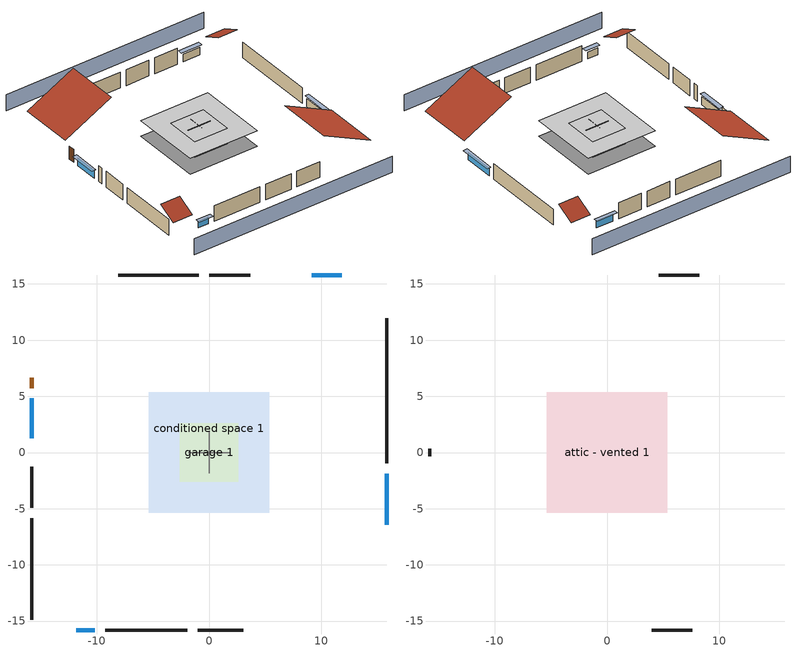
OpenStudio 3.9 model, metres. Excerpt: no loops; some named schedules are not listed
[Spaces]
garage 1
 floor foundation (Slab1 construction): -2.59,-2.59 -2.59,2.59 2.59,2.59 2.59,-2.59 z0
 wall outside (Wall1 construction): -9.25,-15.79 -1.93,-15.79 z0:2.44
 wall outside (Wall2 construction): -15.79,-1.27 -15.79,-4.93 z0:2.44
 wall outside (Wall12 construction): 3.66,15.79 0.01,15.79 z0:2.44
 wall to conditioned space 1 (Wall5 construction Reversed): 0,-1.83 0,1.83 z0:2.44
 wall to conditioned space 1 (Wall6 construction Reversed): 1.83,0 -1.83,0 z0:2.44
conditioned space 1
 floor foundation (Slab2 construction): -5.34,-5.34 -5.34,5.34 5.34,5.34 5.34,-5.34 z0
 wall outside (Wall3 construction): 15.79,-0.95 15.79,11.92 z0:2.44
 wall outside (Wall4 construction): -1.01,-15.79 3.04,-15.79 z0:2.44
 wall outside (Wall7 construction): -15.79,-5.86 -15.79,-14.86 z0:2.44
 wall outside (Wall8 construction): -0.92,15.79 -8.08,15.79 z0:2.44
 wall outside (AdiabaticWallConstruction): 15.79,-6.42 15.79,-1.88 z0:1.22; -11.81,-15.79 -10.18,-15.79 z0:1.07; -15.79,4.81 -15.79,1.27 z0:1.19; 11.81,15.79 9.15,15.79 z0:1.16
 wall outside (AdiabaticWallConstruction 1): -15.79,6.65 -15.79,5.73 z0:2.03
 window (WindowConstruction): 15.79,-6.42 15.79,-1.88 z0:1.22
 window (WindowConstruction 1): -11.81,-15.79 -10.18,-15.79 z0:1.07
 window (WindowConstruction 2): -15.79,4.81 -15.79,1.27 z0:1.19
 window (WindowConstruction 3): 11.81,15.79 9.15,15.79 z0:1.16
 door (Door): -15.79,6.65 -15.79,5.73 z0:2.03
attic - vented 1
 floor to garage 1 (Floor1 construction): -2.59,-2.59 -2.59,2.59 2.59,2.59 2.59,-2.59 z2.44
 floor to conditioned space 1 (Floor2 construction Reversed): -5.34,-5.34 -5.34,5.34 5.34,5.34 5.34,-5.34 z2.44
 wall outside (Wall9 construction): 3.97,-15.79 7.6,-15.79 z0:2.44
 wall outside (Wall10 construction): 8.22,15.79 4.59,15.79 z0:2.44
 wall outside (Wall11 construction): -15.79,0.34 -15.79,-0.34 z0:2.44
 roof outside (Roof1 construction): 15.79,-7.35,2.44 8.24,-7.35,6.21 8.24,-15.79,6.21 15.79,-15.79,2.44
 roof outside (Roof2 construction): -12.74,-15.79,2.44 -12.74,-13.06,3.81 -15.79,-13.06,3.81 -15.79,-15.79,2.44
 roof outside (Roof3 construction): 12.74,15.79,2.44 12.74,13.06,3.81 15.79,13.06,3.81 15.79,15.79,2.44
 roof outside (Roof4 construction): -15.79,7.58,2.44 -8.44,7.58,6.11 -8.44,15.79,6.11 -15.79,15.79,2.44
shading: 15.79,20.37 -15.79,20.37 / -15.79,-20.37 15.79,-20.37 z0:2.44; 15.79,-1.58 15.79,-6.73 16.4,-6.73 16.4,-1.58 z1.52; -9.87,-15.79 -12.11,-15.79 -12.11,-16.4 -9.87,-16.4 z1.37; -15.79,0.97 -15.79,5.11 -16.4,5.11 -16.4,0.97 z1.49; 8.85,15.79 12.11,15.79 12.11,16.4 8.85,16.4 z1.46
[Site]
Portland Intl Arpt_OR: Latitude {deg}=45.59; Longitude {deg}=-122.6; Time Zone {hr}=-8; Elevation {m}=33; Terrain=Suburbs; Keep Site Location Information=Yes
[Site:GroundTemperature:Shallow]
10.2558, 8.96328, 8.85977, 9.47314, 11.9355, 14.3863, 16.5111, 17.8571, 17.9714, 16.8767, 14.8061, 12.4304
[Site:WaterMainsTemperature]
Calculation Method=Schedule; Temperature Schedule=mains temperature schedule
[Building]
Building 1
[Material] Roughness=Rough
Name | Thickness {m} | Conductivity {W/m-K} | Density {kg/m3} | Specific Heat {J/kg-K} | Thermal Absorptance | Solar Absorptance | Visible Absorptance
asphalt or fiberglass shingles | 0.00635 | 0.162714 | 1121.4 | 1465.45 | 0.9 | 0.85 | 0.85
roof rigid ins | 0.00281632 | 0.029427 | 32.04 | 1214.23 | 0.9 | 0.7 | 0.7
osb sheathing 0.5 in. | 0.0127 | 0.115458 | 512.64 | 1214.23 | 0.9 | 0.6 | 0.6
wood siding | 0.0254 | 0.102417 | 544.68 | 1172.36 | 0.9 | 0.85 | 0.85
osb sheathing 0.5 in. 1 | 0.0127 | 0.115458 | 512.64 | 1214.23 | 0.9 | 0.7 | 0.7
wall stud and cavity | 0.1397 | 0.727959 | 139.0536 | 1170.24 | 0.9 | 0.6 | 0.6
wall stud and cavity 1 | 0.1397 | 0.550994 | 139.0536 | 1170.24 | 0.9 | 0.7 | 0.7
gypsum board | 0.0127 | 0.160291 | 801 | 837.4 | 0.9 | 0.6 | 0.6
osb sheathing 0.5 in. 2; osb sheathing 0.5 in. 3 | 0.0127 | 0.115458 | 512.64 | 1214.23
wall stud and cavity 2 | 0.1397 | 0.335416 | 139.0536 | 1170.24 | 0.9 | 0.7 | 0.7
ceiling stud and cavity | 0.1397 | 1.39189 | 65.682 | 1177.47 | 0.9 | 0.7 | 0.7
ceiling loosefill ins | 0.0846667 | 0.0480833 | 16.02 | 1046.75 | 0.9 | 0.7 | 0.7
ceiling stud and cavity 1 | 0.1397 | 0.302811 | 65.682 | 1177.47 | 0.9 | 0.7 | 0.7
concrete 4.0 in. | 0.1016 | 1.803125 | 2242.8 | 837.4 | 0.9 | 0.7 | 0.7
floor covering | 0.0127 | 0.0450781 | 54.468 | 1339.84 | 0.9 | 0.9 | 0.9
wood siding 1; wood siding 2 | 0.0254 | 0.102417 | 544.68 | 1172.36
wall rigid ins | 0.512978 | 0.029427 | 32.04 | 1214.23 | 0.9 | 0.7 | 0.7
wall stud and cavity 3 | 0.0889 | 0.380278 | 52.3479 | 1209.89 | 0.9 | 0.7 | 0.7
door material | 0.04445 | 0.0612267 | 512.64 | 1214.23 | 0.9 | 0.7 | 0.7
wall stud and cavity 4 | 0.0889 | 0.391764 | 83.0341 | 1211.67 | 0.9 | 0.7 | 0.7
furniture material conditioned space 1; furniture material garage 1 | 0.1524 | 0.115458 | 640.8 | 1214.23 | 0.9 | 0.6 | 0.6
[Construction]
Roof1 construction; Roof2 construction; Roof3 construction; Roof4 construction: asphalt or fiberglass shingles, roof rigid ins, osb sheathing 0.5 in.
Wall1 construction; Wall2 construction: wood siding, osb sheathing 0.5 in. 1, wall stud and cavity
Wall3 construction; Wall4 construction: wood siding, osb sheathing 0.5 in. 1, wall stud and cavity 1, gypsum board
Wall5 construction Reversed: gypsum board, wall stud and cavity 2, osb sheathing 0.5 in. 2
Wall6 construction Reversed: gypsum board, wall stud and cavity 2, osb sheathing 0.5 in. 3
Wall7 construction; Wall8 construction: wood siding, osb sheathing 0.5 in. 3, wall stud and cavity 1, gypsum board
Wall9 construction; Wall10 construction; Wall11 construction; Wall12 construction: wood siding, osb sheathing 0.5 in. 3, wall stud and cavity
Floor1 construction: ceiling stud and cavity
Floor2 construction Reversed: gypsum board, ceiling stud and cavity 1, ceiling loosefill ins
Slab1 construction: concrete 4.0 in.
Slab2 construction: concrete 4.0 in., floor covering
WindowConstruction; WindowConstruction 1; WindowConstruction 2; WindowConstruction 3: WindowMaterial
AdiabaticWallConstruction: wood siding 1, wall rigid ins, wall stud and cavity 3, gypsum board
Door: door material
AdiabaticWallConstruction 1: wood siding 2, wall rigid ins, wall stud and cavity 3, gypsum board
PartitionWallConstruction: gypsum board, wall stud and cavity 4, gypsum board
furniture construction conditioned space 1: furniture material conditioned space 1
furniture construction garage 1: furniture material garage 1
[WindowMaterial:SimpleGlazingSystem]
WindowMaterial: U-Factor {W/m2-K}=6.58648; Solar Heat Gain Coefficient=0.76
[ThermalZone] Multiplier=1; Use Ideal Air Loads=No
Name | Volume {m3} | Thermostat
conditioned space | 278.185 | conditioned space temperature setpoint
attic - vented | 124.583
garage | 65.242
[Sizing:Zone] Zone Cooling Design Supply Air Temperature Input Method=SupplyAirTemperature; Zone Cooling Design Supply Air Temperature {C}=14; Zone Cooling Design Supply Air Temperature Difference {deltaC}=11.11; Zone Heating Design Supply Air Temperature Input Method=SupplyAirTemperature; Zone Heating Design Supply Air Temperature {C}=40; Zone Heating Design Supply Air Temperature Difference {deltaC}=11.11; Zone Cooling Design Supply Air Humidity Ratio {kg-H2O/kg-air}=0.0085; Zone Heating Design Supply Air Humidity Ratio {kg-H2O/kg-air}=0.008; Cooling Design Air Flow Method=DesignDay; Heating Design Air Flow Method=DesignDay; Account for Dedicated Outdoor Air System=No; Dedicated Outdoor Air System Control Strategy=NeutralSupplyAir; Dedicated Outdoor Air Low Setpoint Temperature for Design {C}=autosize; Dedicated Outdoor Air High Setpoint Temperature for Design {C}=autosize; Zone Load Sizing Method=Sensible Load Only No Latent Load; Zone Latent Cooling Design Supply Air Humidity Ratio Input Method=HumidityRatioDifference; Zone Cooling Design Supply Air Humidity Ratio Difference {kgWater/kgDryAir}=0.005; Zone Latent Heating Design Supply Air Humidity Ratio Input Method=HumidityRatioDifference; Zone Humidification Design Supply Air Humidity Ratio Difference {kgWater/kgDryAir}=0.005; Sizing Option=Coincident
conditioned space; attic - vented; garage
[Space]
Name | Thermal Zone | Volume {m3}
conditioned space 1 | conditioned space | 278.185
attic - vented 1 | attic - vented | 124.583
garage 1 | garage | 65.242
[ThermostatSetpoint:DualSetpoint]
conditioned space temperature setpoint: Heating Setpoint Temperature Schedule=heating setpoint; Cooling Setpoint Temperature Schedule=cooling setpoint; Temperature Difference Between Cutout And Setpoint {deltaC}=0
[Foundation:Kiva] Wall Height Above Grade {m}=0.1016; Wall Depth Below Slab {m}=0.2032
Name | Initial Indoor Air Temperature {C}
Foundation Kiva 1 | 13.4258
Foundation Kiva 2 | 11.6667
[Foundation:Kiva:Settings]
Soil Conductivity {W/m-K}=1.3848; Soil Density {kg/m3}=1842.3; Soil Specific Heat {J/kg-K}=418.7; Ground Solar Absorptivity=0.9; Ground Thermal Absorptivity=0.9; Ground Surface Roughness {m}=0.03; Far-Field Width {m}=40; Deep-Ground Boundary Condition=ZeroFlux; Deep-Ground Depth {m}=40; Minimum Cell Dimension {m}=0.2; Maximum Cell Growth Coefficient=3; Simulation Timestep=Timestep
[SurfaceProperty:ExposedFoundationPerimeter] Exposed Perimeter Calculation Method=TotalExposedPerimeter
Name | Total Exposed Perimeter {m}
Slab1 | 14.6304
Slab2 | 39.80688
[SurfaceProperty:IncidentSolarMultiplier] Incident Solar Multiplier=1; Incident Solar Multiplier Schedule=trans schedule winter=0.85 summer=0.7
Window1; Window2; Window3; Window4
[InternalMass:Definition] Design Level Calculation Method=SurfaceArea
Name | Construction | Surface Area {m2}
partition wall mass | PartitionWallConstruction | 114.085
furniture mass conditioned space 1 | furniture construction conditioned space 1 | 45.63397
furniture mass garage 1 | furniture construction garage 1 | 2.67561
[InternalMass] Multiplier=1
Name | Internal Mass Definition | Space or SpaceType
partition wall mass | partition wall mass | conditioned space 1
furniture mass conditioned space 1 | furniture mass conditioned space 1 | conditioned space 1
furniture mass garage 1 | furniture mass garage 1 | garage 1
[EnergyManagementSystem:Sensor]
Name | Output Variable or Output Meter Index Key | Output Variable or Output Meter
water_heater_amb_temp; fridge_tin_s; tin_s | conditioned space | Zone Mean Air Temperature
water_heater_amb_rh | conditioned space | Zone Air Relative Humidity
water_heater_T_set | water heater setpoint | Schedule Value
out_pb_s |  | Site Outdoor Air Barometric Pressure
out_wt_s |  | Site Outdoor Air Humidity Ratio
win_s | conditioned space | Zone Air Humidity Ratio
site_vw_s |  | Site Wind Speed
tout_s | conditioned space | Zone Outdoor Air Drybulb Temperature
cool_season | cooling season schedule | Schedule Value
natural_vent_s | natural vent schedule | Schedule Value
htg_sp_s | heating setpoint | Schedule Value
clg_sp_s | cooling setpoint | Schedule Value
mech_vent_range_fan_0_sch_s | mech vent range fan 0 schedule | Schedule Value
mech_vent_bath_fan_0_sch_s | mech vent bath fan 0 schedule | Schedule Value
clothes_dryer_exhaust_0_sch_s | clothes_dryer | Schedule Value
conditioned_space_htg_unmet_s | conditioned space | Zone Heating Setpoint Not Met Time
conditioned_space_clg_unmet_s | conditioned space | Zone Cooling Setpoint Not Met Time
htg_load_cond |  | Heating:EnergyTransfer:Zone:CONDITIONED SPACE
clg_load_cond |  | Cooling:EnergyTransfer:Zone:CONDITIONED SPACE
s_conv | Floor2 | Surface Inside Face Convection Heat Gain Energy
s_ig | Floor2 | Surface Inside Face Internal Gains Radiation Heat Gain Energy
s_sol | Floor2 | Surface Inside Face Solar Radiation Heat Gain Energy
s_lgt | Floor2 | Surface Inside Face Lights Radiation Heat Gain Energy
s_surf | Floor2 | Surface Inside Face Net Surface Thermal Radiation Heat Gain Energy
s_conv_1 | Slab2 | Surface Inside Face Convection Heat Gain Energy
s_ig_1 | Slab2 | Surface Inside Face Internal Gains Radiation Heat Gain Energy
s_sol_1 | Slab2 | Surface Inside Face Solar Radiation Heat Gain Energy
s_lgt_1 | Slab2 | Surface Inside Face Lights Radiation Heat Gain Energy
s_surf_1 | Slab2 | Surface Inside Face Net Surface Thermal Radiation Heat Gain Energy
ss_sol | Door1 | Surface Inside Face Solar Radiation Heat Gain Energy
ss_lgt | Door1 | Surface Inside Face Lights Radiation Heat Gain Energy
ss_conv | Door1 | Surface Inside Face Convection Heat Gain Energy
ss_ig | Door1 | Surface Inside Face Internal Gains Radiation Heat Gain Energy
ss_surf | Door1 | Surface Inside Face Net Surface Thermal Radiation Heat Gain Energy
ss_conv_1 | Window1 | Surface Inside Face Convection Heat Gain Energy
ss_ig_1 | Window1 | Surface Inside Face Internal Gains Radiation Heat Gain Energy
ss_surf_1 | Window1 | Surface Inside Face Net Surface Thermal Radiation Heat Gain Energy
ss_trans_in | Window1 | Surface Window Transmitted Solar Radiation Rate
ss_back_out | Window1 | Surface Window Shortwave from Zone Back Out Window Heat Transfer Rate
ss_trans_out | Window1 | Surface Inside Face Initial Transmitted Diffuse Transmitted Out Window Solar Radiation Rate
ss_conv_2 | Window2 | Surface Inside Face Convection Heat Gain Energy
ss_ig_2 | Window2 | Surface Inside Face Internal Gains Radiation Heat Gain Energy
ss_surf_2 | Window2 | Surface Inside Face Net Surface Thermal Radiation Heat Gain Energy
ss_trans_in_1 | Window2 | Surface Window Transmitted Solar Radiation Rate
ss_back_out_1 | Window2 | Surface Window Shortwave from Zone Back Out Window Heat Transfer Rate
ss_trans_out_1 | Window2 | Surface Inside Face Initial Transmitted Diffuse Transmitted Out Window Solar Radiation Rate
ss_conv_3 | Window3 | Surface Inside Face Convection Heat Gain Energy
ss_ig_3 | Window3 | Surface Inside Face Internal Gains Radiation Heat Gain Energy
ss_surf_3 | Window3 | Surface Inside Face Net Surface Thermal Radiation Heat Gain Energy
ss_trans_in_2 | Window3 | Surface Window Transmitted Solar Radiation Rate
ss_back_out_2 | Window3 | Surface Window Shortwave from Zone Back Out Window Heat Transfer Rate
ss_trans_out_2 | Window3 | Surface Inside Face Initial Transmitted Diffuse Transmitted Out Window Solar Radiation Rate
ss_conv_4 | Window4 | Surface Inside Face Convection Heat Gain Energy
ss_ig_4 | Window4 | Surface Inside Face Internal Gains Radiation Heat Gain Energy
ss_surf_4 | Window4 | Surface Inside Face Net Surface Thermal Radiation Heat Gain Energy
ss_trans_in_3 | Window4 | Surface Window Transmitted Solar Radiation Rate
ss_back_out_3 | Window4 | Surface Window Shortwave from Zone Back Out Window Heat Transfer Rate
ss_trans_out_3 | Window4 | Surface Inside Face Initial Transmitted Diffuse Transmitted Out Window Solar Radiation Rate
s_conv_2 | Wall3 | Surface Inside Face Convection Heat Gain Energy
s_ig_2 | Wall3 | Surface Inside Face Internal Gains Radiation Heat Gain Energy
s_sol_2 | Wall3 | Surface Inside Face Solar Radiation Heat Gain Energy
s_lgt_2 | Wall3 | Surface Inside Face Lights Radiation Heat Gain Energy
s_surf_2 | Wall3 | Surface Inside Face Net Surface Thermal Radiation Heat Gain Energy
s_conv_3 | Wall4 | Surface Inside Face Convection Heat Gain Energy
s_ig_3 | Wall4 | Surface Inside Face Internal Gains Radiation Heat Gain Energy
s_sol_3 | Wall4 | Surface Inside Face Solar Radiation Heat Gain Energy
s_lgt_3 | Wall4 | Surface Inside Face Lights Radiation Heat Gain Energy
s_surf_3 | Wall4 | Surface Inside Face Net Surface Thermal Radiation Heat Gain Energy
s_conv_4 | Wall5 | Surface Inside Face Convection Heat Gain Energy
s_ig_4 | Wall5 | Surface Inside Face Internal Gains Radiation Heat Gain Energy
s_sol_4 | Wall5 | Surface Inside Face Solar Radiation Heat Gain Energy
s_lgt_4 | Wall5 | Surface Inside Face Lights Radiation Heat Gain Energy
s_surf_4 | Wall5 | Surface Inside Face Net Surface Thermal Radiation Heat Gain Energy
s_conv_5 | Wall6 | Surface Inside Face Convection Heat Gain Energy
s_ig_5 | Wall6 | Surface Inside Face Internal Gains Radiation Heat Gain Energy
s_sol_5 | Wall6 | Surface Inside Face Solar Radiation Heat Gain Energy
s_lgt_5 | Wall6 | Surface Inside Face Lights Radiation Heat Gain Energy
s_surf_5 | Wall6 | Surface Inside Face Net Surface Thermal Radiation Heat Gain Energy
s_conv_6 | Wall7 | Surface Inside Face Convection Heat Gain Energy
s_ig_6 | Wall7 | Surface Inside Face Internal Gains Radiation Heat Gain Energy
s_sol_6 | Wall7 | Surface Inside Face Solar Radiation Heat Gain Energy
s_lgt_6 | Wall7 | Surface Inside Face Lights Radiation Heat Gain Energy
s_surf_6 | Wall7 | Surface Inside Face Net Surface Thermal Radiation Heat Gain Energy
s_conv_7 | Wall8 | Surface Inside Face Convection Heat Gain Energy
s_ig_7 | Wall8 | Surface Inside Face Internal Gains Radiation Heat Gain Energy
s_sol_7 | Wall8 | Surface Inside Face Solar Radiation Heat Gain Energy
s_lgt_7 | Wall8 | Surface Inside Face Lights Radiation Heat Gain Energy
s_surf_7 | Wall8 | Surface Inside Face Net Surface Thermal Radiation Heat Gain Energy
im_conv | furniture mass conditioned space 1 | Surface Inside Face Convection Heat Gain Energy
im_ig | furniture mass conditioned space 1 | Surface Inside Face Internal Gains Radiation Heat Gain Energy
im_sol | furniture mass conditioned space 1 | Surface Inside Face Solar Radiation Heat Gain Energy
im_lgt | furniture mass conditioned space 1 | Surface Inside Face Lights Radiation Heat Gain Energy
im_surf | furniture mass conditioned space 1 | Surface Inside Face Net Surface Thermal Radiation Heat Gain Energy
im_conv_1 | partition wall mass | Surface Inside Face Convection Heat Gain Energy
im_ig_1 | partition wall mass | Surface Inside Face Internal Gains Radiation Heat Gain Energy
im_sol_1 | partition wall mass | Surface Inside Face Solar Radiation Heat Gain Energy
im_lgt_1 | partition wall mass | Surface Inside Face Lights Radiation Heat Gain Energy
im_surf_1 | partition wall mass | Surface Inside Face Net Surface Thermal Radiation Heat Gain Energy
airflow_gain | infil flow | Infiltration Sensible Heat Gain Energy
airflow_loss | infil flow | Infiltration Sensible Heat Loss Energy
airflow_gain_1 | natural vent flow | Infiltration Sensible Heat Gain Energy
airflow_loss_1 | natural vent flow | Infiltration Sensible Heat Loss Energy
airflow_gain_2 | whole house fan flow | Infiltration Sensible Heat Gain Energy
airflow_loss_2 | whole house fan flow | Infiltration Sensible Heat Loss Energy
mv_conv | mech vent bath fan 0 | Electric Equipment Convective Heating Energy
mv_rad | mech vent bath fan 0 | Electric Equipment Radiant Heating Energy
mv_conv_1 | mech vent house fan | Electric Equipment Convective Heating Energy
mv_rad_1 | mech vent house fan | Electric Equipment Radiant Heating Energy
mv_conv_2 | mech vent house fan cfis | Electric Equipment Convective Heating Energy
mv_rad_2 | mech vent house fan cfis | Electric Equipment Radiant Heating Energy
mv_conv_3 | mech vent range fan 0 | Electric Equipment Convective Heating Energy
mv_rad_3 | mech vent range fan 0 | Electric Equipment Radiant Heating Energy
mv_conv_4 | mech vent house fan latent load | Other Equipment Convective Heating Energy
mv_rad_4 | mech vent house fan latent load | Other Equipment Radiant Heating Energy
mv_conv_5 | mech vent house fan sensible load | Other Equipment Convective Heating Energy
mv_rad_5 | mech vent house fan sensible load | Other Equipment Radiant Heating Energy
ig_lgt_conv | interior lighting | Lights Convective Heating Energy
ig_lgt_rad | interior lighting | Lights Radiant Heating Energy
ig_lgt_vis | interior lighting | Lights Visible Radiation Heating Energy
ig_ee_conv | clothes dryer | Electric Equipment Convective Heating Energy
ig_ee_rad | clothes dryer | Electric Equipment Radiant Heating Energy
ig_ee_conv_1 | clothes washer | Electric Equipment Convective Heating Energy
ig_ee_rad_1 | clothes washer | Electric Equipment Radiant Heating Energy
ig_ee_conv_2 | cooking range | Electric Equipment Convective Heating Energy
ig_ee_rad_2 | cooking range | Electric Equipment Radiant Heating Energy
ig_ee_conv_3 | fridge | Electric Equipment Convective Heating Energy
ig_ee_rad_3 | fridge | Electric Equipment Radiant Heating Energy
ig_ee_conv_4 | misc plug loads | Electric Equipment Convective Heating Energy
ig_ee_rad_4 | misc plug loads | Electric Equipment Radiant Heating Energy
ig_ee_conv_5 | misc tv | Electric Equipment Convective Heating Energy
ig_ee_rad_5 | misc tv | Electric Equipment Radiant Heating Energy
ig_ee_conv_6 | whole house fan | Electric Equipment Convective Heating Energy
ig_ee_rad_6 | whole house fan | Electric Equipment Radiant Heating Energy
ig_oe_conv | clothes dryer 1 | Other Equipment Convective Heating Energy
ig_oe_rad | clothes dryer 1 | Other Equipment Radiant Heating Energy
ig_oe_conv_1 | cooking range 1 | Other Equipment Convective Heating Energy
ig_oe_rad_1 | cooking range 1 | Other Equipment Radiant Heating Energy
ig_oe_conv_2 | general water use latent | Other Equipment Convective Heating Energy
ig_oe_rad_2 | general water use latent | Other Equipment Radiant Heating Energy
ig_oe_conv_3 | general water use sensible | Other Equipment Convective Heating Energy
ig_oe_rad_3 | general water use sensible | Other Equipment Radiant Heating Energy
ig_oe_conv_4 | water heater energy adjustment1 | Other Equipment Convective Heating Energy
ig_oe_rad_4 | water heater energy adjustment1 | Other Equipment Radiant Heating Energy
ig_oe_conv_5 | water heater lat | Other Equipment Convective Heating Energy
ig_oe_rad_5 | water heater lat | Other Equipment Radiant Heating Energy
[OtherEquipment:Definition] Design Level Calculation Method=EquipmentLevel
Name | Design Level {W} | Fraction Latent | Fraction Radiant | Fraction Lost
water heater sens; mech vent house fan sensible load | 0 | 0 | 0 | 0
water heater lat; mech vent house fan latent load | 0 | 1 | 0 | 0
water heater energy adjustment1 | 0.01 | 0 | 0 | 1
clothes dryer 2 | 0 | 0.015 | 0.081 | 0.85
cooking range 2 | 2534.45 | 0.16 | 0.384 | 0.2
general water use sensible | -61.6891 | 0 | 0.6 | 0
general water use latent | 62.594 | 1 | 0 | 0
[OtherEquipment] Space or SpaceType=conditioned space 1
Name | Other Equipment Definition | Schedule | Fuel Type
water heater sens | water heater sens | Always On Discrete
water heater lat | water heater lat | Always On Discrete
water heater energy adjustment1 | water heater energy adjustment1 | Always On Discrete | Electricity
clothes dryer 1 | clothes dryer 2 | clothes_dryer | Electricity
cooking range 1 | cooking range 2 | cooking_range | NaturalGas
general water use sensible | general water use sensible | general water use schedule
general water use latent | general water use latent | general water use schedule
mech vent house fan sensible load | mech vent house fan sensible load | Always On Discrete
mech vent house fan latent load | mech vent house fan latent load | Always On Discrete
[ElectricEquipment:Definition] Design Level Calculation Method=EquipmentLevel
Name | Design Level {W} | Fraction Latent | Fraction Radiant | Fraction Lost
clothes washer | 244.867 | 0.03 | 0.162 | 0.7
clothes dryer | 4739.24 | 0.015 | 0.081 | 0.85
fridge | 49.4292 | 0 | 0.6 | 0
cooking range | 86.4789 | 0.16 | 0.384 | 0.2
misc tv | 443.525 | 0 | 0.6 | 0
misc plug loads | 337.586 | 0.021 | 0.558 | 0.049
whole house fan; mech vent house fan | 0 | 0 | 0 | 1
mech vent house fan cfis | 0 | 0 | 0 | 0
mech vent range fan 0 | 30 | 0 | 0 | 1
mech vent bath fan 0 | 15 | 0 | 0 | 1
[ElectricEquipment] Space or SpaceType=conditioned space 1
Name | Electric Equipment Definition | Schedule
clothes washer | clothes washer | clothes_washer
clothes dryer | clothes dryer | clothes_dryer
fridge | fridge | fridge schedule
cooking range | cooking range | cooking_range
misc tv | misc tv | plug_loads_tv
misc plug loads | misc plug loads | plug_loads_other
whole house fan | whole house fan | Always On Discrete
mech vent house fan | mech vent house fan | mech vent house fan schedule
mech vent house fan cfis | mech vent house fan cfis | mech vent house fan cfis schedule
mech vent range fan 0 | mech vent range fan 0 | mech vent range fan 0 schedule
mech vent bath fan 0 | mech vent bath fan 0 | mech vent bath fan 0 schedule
[WaterUse:Equipment:Definition]
clothes washer: Peak Flow Rate {m3/s}=1.1541e-05
[Lights:Definition] Design Level Calculation Method=LightingLevel; Fraction Radiant=0.6; Fraction Visible=0.2; Return Air Fraction=0
Name | Lighting Level {W}
interior lighting | 262.64
garage lighting | 13.3083
[Lights] Fraction Replaceable=1
Name | Lights Definition | Space or SpaceType | Schedule
interior lighting | interior lighting | conditioned space 1 | lighting_interior
garage lighting | garage lighting | garage 1 | lighting_garage
[Exterior:Lights:Definition]
exterior lighting: Design Level {W}=9.28603
[Exterior:Lights]
exterior lighting: Exterior Lights Definition=exterior lighting; Schedule=exterior lighting schedule
[People:Definition]
occupants: Number of People Calculation Method=People; Number of People {people}=3; Fraction Radiant=0.314171; Sensible Heat Fraction=0.56303; Carbon Dioxide Generation Rate {m3/s-W}=0; Enable ASHRAE 55 Comfort Warnings=No; Mean Radiant Temperature Calculation Type=EnclosureAveraged
[People]
occupants: People Definition=occupants; Space or SpaceType=conditioned space 1; Number of People Schedule=occupants; Activity Level Schedule=occupants activity schedule; Multiplier=1
[SpaceInfiltration:DesignFlowRate] Space or SpaceType=conditioned space 1; Schedule=Always On Discrete; Design Flow Rate Calculation Method=Flow/Space; Design Flow Rate {m3/s}=0
natural vent flow; whole house fan flow; infil flow
[ZoneMixing]
whole house fan mix: Zone or Space=attic - vented; Schedule=Always On Continuous; Design Flow Rate Calculation Method=Flow/Zone; Design Flow Rate {m3/s}=0; Source Zone or Space=conditioned space
[SpaceInfiltration:EffectiveLeakageArea] Schedule=Always On Discrete
Name | Space or SpaceType | Effective Air Leakage Area {cm2} | Stack Coefficient | Wind Coefficient
infil garage 1 | garage 1 | 339.796 | 0.000129147 | 4.38083e-05
infil attic - vented 1 | attic - vented 1 | 4694.23 | 0.000184533 | 3.53165e-05
